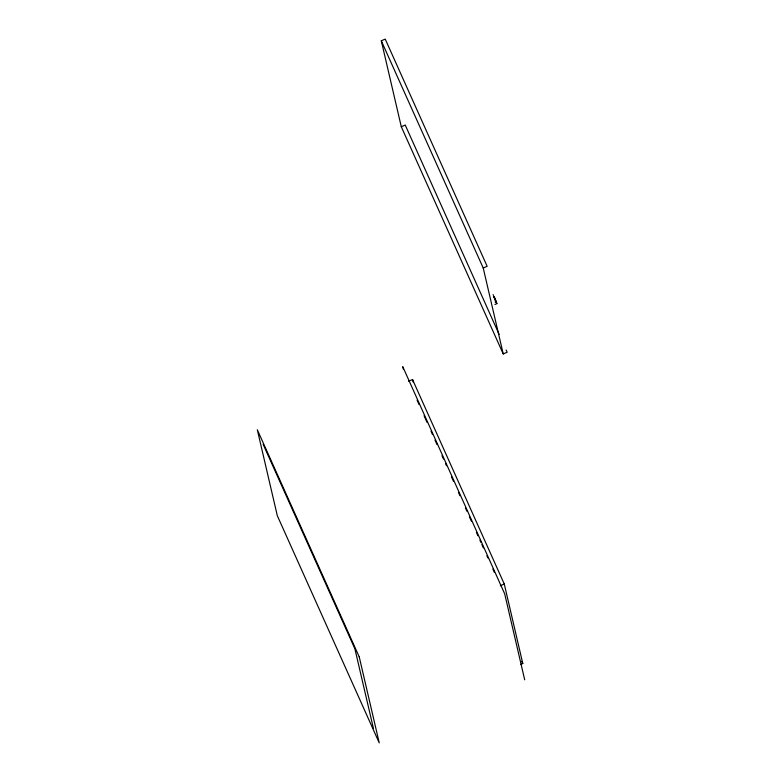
<?xml version="1.0" encoding="UTF-8"?>
<svg xmlns="http://www.w3.org/2000/svg" width="782" height="782" viewBox="0 0 782 782"><rect width="100%" height="100%" fill="white"/><g stroke="black" fill="none" stroke-linecap="round" stroke-linejoin="round"><path stroke-width="1.17" d="M503.227 353.953L401.293 126.752L381.293 40.801L385.223 39.1L487.157 266.31L483.227 268.011L503.227 353.953L507.156 352.252L506.159 350.023M401.293 126.752L405.223 125.042L499.16 334.432M495.123 302.057L496.101 301.627L495.329 299.643M494.928 304.53L496.893 303.494L493.98 296.388M408.605 381.245L412.534 379.544L504.273 584.027L522.777 663.527L520.812 664.377M500.343 585.738L504.273 584.027M496.902 303.67L495.368 300.513M493.119 294.648L493.501 295.401M495.68 301.178L496.101 301.627M493.931 296.534L494.253 297.199M381.293 40.801L483.227 268.011M417.08 400.14L419.074 404.587M424.059 415.701L427.05 422.368M431.038 431.253L432.534 434.597M435.027 440.149L437.021 444.596M442.006 455.711L443.502 459.044M445.496 463.491L446.493 465.71M451.478 476.825L453.472 481.272M458.457 492.386L459.953 495.72M465.437 507.938L466.932 511.272M469.435 516.834L471.429 521.281M476.414 532.386L477.91 535.729M479.904 540.167L480.901 542.395M481.898 544.614L483.393 547.947M486.883 555.728L487.88 557.947M492.865 569.061L494.361 572.395M521.78 661.308L522.777 663.527M263.153 444.332L354.901 648.816L373.395 728.316M494.507 297.541L495.055 298.783M494.566 298.929L495.114 300.171M494.292 298.069L493.706 296.603M524.693 679.812L504.693 593.87L402.75 366.66L403.297 369.016M412.534 379.544L413.082 381.919M359.251 656.958L257.307 429.748L277.307 515.69L379.25 742.9L359.251 656.958"/></g></svg>
